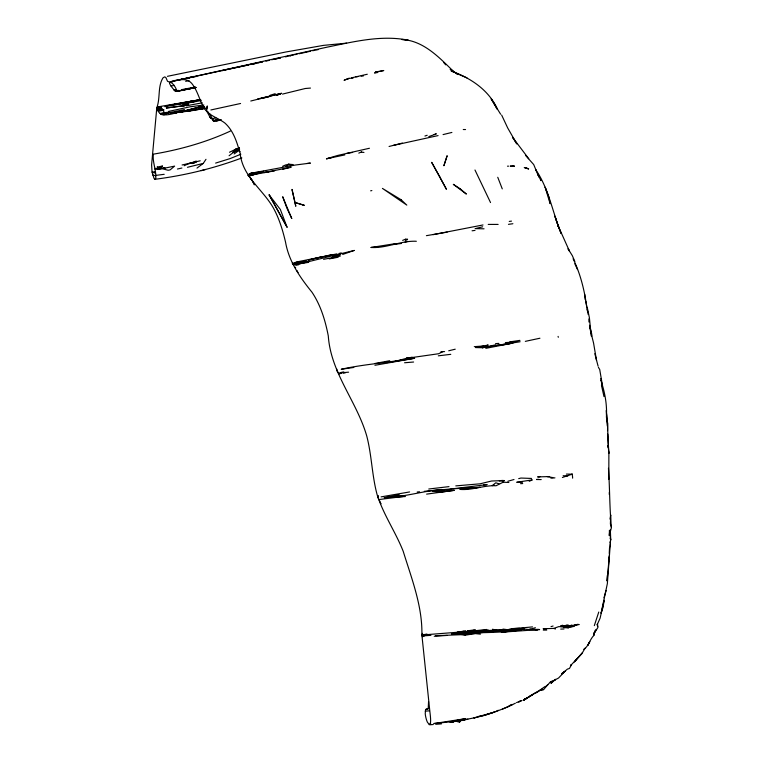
<?xml version="1.0" encoding="UTF-8"?>
<svg xmlns="http://www.w3.org/2000/svg" width="763" height="763" viewBox="0 0 763 763"><rect width="100%" height="100%" fill="white"/><g stroke="black" fill="none" stroke-linecap="round" stroke-linejoin="round"><path stroke-width="1.14" d="M608.817 479.355L608.874 453.365L607.768 434.09M610.324 529.636L610.734 540.061L610.162 538.239M230.388 131.083C205.962 142.376 179.83 149.691 153.334 154.164C152.428 162.185 156.186 169.758 155.824 177.722A8.088 1.726 79.9 0 1 154.021 178.351L152.085 172.142L151.599 164.922L156.806 107.697C160.478 98.065 157.531 86.686 163.005 77.836L164.722 76.872L165.895 77.549L167.536 81.326L169.72 82.146C176.921 80.744 185.743 76.624 191.637 83.281C197.636 90.568 199.401 100.144 204.169 108.146C208.919 115.757 218.037 117.845 224.837 122.996C233.659 130.854 237.045 142.624 240.183 153.601C242.682 177.016 263.445 189.777 273.879 208.881C279.468 219.315 282.854 230.722 285.553 242.195C288.881 261.366 299.973 277.389 311.953 292.172C320.746 305.276 325.315 320.584 328.29 335.939C330.865 373.25 356.884 401.414 366.793 436.178C371.8 455.444 371.924 475.568 377.151 494.796C383.465 514.682 395.568 531.964 403.207 551.296C411.581 578.459 422.549 606.184 421.882 635.016L429.855 711.431C430.151 714.302 432.44 729.485 427.423 722.246A8.088 2.155 77.1 0 1 425.239 713.653L425.592 709.409L428.186 708.961M407.547 239.143L405.563 239.21L405.525 240.507L407.537 239.572M608.454 468.272C609.828 488.005 609.503 508.072 611.43 527.548L609.303 535.502L609.446 530.399L610.734 540.061M591.659 336.407L591.735 334.07L589.522 325.238M608.874 561.501L609.093 556.942M609.246 553.528L609.523 547.844M606.394 417.38C607.224 404.762 604.878 392.163 600.796 380.251M609.246 494.395L609.351 492.145M610.371 542.836L607.358 583.638L601.063 613.271L603.113 607.043L604.134 600.271L600.109 618.173L597.191 624.706L597.677 626.547M607.367 575.331L607.062 581.024L609.475 554.453M610.095 546.823L610.505 540.776L609.99 542.455M609.303 535.502L609.627 532.04M435.692 635.693L460.881 634.711L465.277 635.169L465.401 633.939L467.643 633.662M608.55 451.124L608.874 453.365C607.501 440.079 608.273 426.736 606.575 413.556M206.763 109.443L207.278 105.952L206.687 109.347M292.591 262.653L292.41 263.636L293.469 264.647L308.653 262.348M609.971 519.107L610.734 514.901L610.39 523.971L611.43 527.548M582.035 653.004L574.329 661.922L581.759 653.843L585.087 648.178L583.924 649.399C588.788 645.87 589.694 639.623 593.833 635.455L594.339 632.641M593.833 635.455L594.348 632.622M336.893 369.197L336.655 370.446L338.486 373.069L348.596 372.172M260.517 171.646C257.217 173.382 249.654 171.284 248.137 175.547L249.749 176.921M564.916 671.402L561.606 673.777L564.954 671.23M378.496 495.654L378.028 497.629L380.394 502.445M252.677 181.489L254.298 184.856L254.584 184.036M213.64 120.277L213.449 120.754L209.444 113.401M184.198 165.743L188.909 163.473L200.192 160.802M603.981 597.744L606.137 590.486M594.32 625.631L598.764 612.05M597.191 624.706L597.496 624.02L597.915 627.472L594.062 633.576L595.235 630.248M422.568 633.338L421.882 635.016L422.568 636.743M206.334 110.521L208.423 112.304M188.823 163.807L196.263 161.05M589.065 642.513L587.834 645.384L589.866 641.683M594.062 633.576L596.199 629.361M424.304 491.315L452.85 488.787L480.223 487.328L459.879 489.407C472.001 490.514 483.866 485.115 496.017 485.764L503.16 482.206L504.038 480.556L501.749 480.413M154.994 169.205L155.461 168.356L157.073 168.928L165.056 168.079L174.613 166.115L170.13 169.891L168.118 170.263L162.624 168.842L156.749 168.985L165.056 168.079L157.197 168.871M554.51 680.281L555.34 679.385L551.115 683.209L555.34 679.385L554.711 679.986M196.988 168.079L203.244 163.425L205.981 159.305M505.392 342.587L520.118 341.748L482.512 347.718L483.675 345.982L488.206 344.971L482.512 347.718L475.521 347.575M576.618 659.184L570.505 665.679M240.068 151.761L239.134 150.321L232.953 152.371L235.414 149.367L239.21 147.831L229.091 155.738M286.506 166.391L288.328 164.198L292.963 164.56M453.47 722.189L450.027 722.342L456.016 721.235L459.545 722.189L461.405 719.995C480.089 717.716 498.582 711.488 515.387 703.2M537.104 691.793L540.128 690.114L543.59 689.609L550.199 682.093L552.25 681.006M532.507 626.9L523.428 627.749L522.397 628.941C502.264 633.662 481.329 631.945 460.938 633.576M184.436 109.576L170.321 112.476L168.575 112.18L167.45 113.391L164.446 113.506C163.835 110.435 159.705 104.245 156.92 108.003C160.058 121.842 177.731 110.377 186.124 110.988L172.619 113.363M563.857 672.47L558.545 678.03L550.419 682.332M379.631 71.464L383.779 70.52L375.663 71.96L374.547 73.067L377.904 72.447M482.321 347.165L483.675 345.982L474.29 346.65M285.696 166.372L288.328 164.198L293.106 165.123M562.207 673.662L567.348 669.132L569.436 668.483L571.449 664.859L570.6 665.136M545.326 686.729L547.767 684.726M238.79 149.939L232.953 152.371L239.21 147.831M525.535 698.66L523.952 699.852L532.145 694.883L523.218 700.434L527.548 697.811L524.667 698.975M234.136 153.954L239.134 150.321M544.687 686.738L540.042 690.067L543.59 689.609M162.366 166.057L158.446 168.776L157.226 167.059L162.366 166.057L158.456 168.785M536.265 692.804L541.968 689.189M232.953 152.371L237.417 149.3L235.414 149.367L229.501 152.247M186.22 105.59L188.013 104.407L184.436 105.656L166.382 107.993L184.436 105.656L187.755 103.959L186.935 102.795L187.755 103.959L183.339 104.722L187.727 103.434L185.59 103.587M473.89 717.945L494.939 711.908L484.324 715.446L478.105 716.533M536.103 692.356L530.228 695.818M464.009 634.797L465.401 633.939L474.51 633.481M502.312 481.615L504.038 480.556L491.572 481.014L480.108 483.809L455.788 485.888M523.218 700.434L536.799 692.098M520.995 700.606L518.668 701.95L521.053 700.863M361.118 152.171L363.961 152.428M192.228 163.52L195.824 162.204L192.228 163.52L194.641 162.204M176.615 89.967L174.975 90.873C163.292 78.303 173.497 80.229 177.073 91.36L195.433 87.659M495.893 711.545L498.258 710.258M248.28 174.765L251.17 173.23L295.376 165.027L310.427 163.082L306.917 163.52M571.821 625.011L568.53 626.356L560.519 626.013L568.406 625.345L566.117 625.135M508.95 705.909L511.878 704.449M502.636 709.056L508.559 706.528M182.481 111.617L185.762 110.912L182.481 111.617L183.959 110.893M444.61 351.609L442.95 351.629L438.639 353.736L406.317 358.352L395.787 361.271L386.784 362.635M332.372 257.007L334.471 255.996L338.686 255.805M164.293 113.458L161.756 114.65L166.258 114.011M509.865 705.785L512.631 704.487M529.198 481.319L532.297 479.889L516.723 482.254L522.502 482.273M205.037 108.356L189.882 111.026L170.302 113.153L203.597 108.003M282.596 166.296L285.658 164.932L289.206 164.722M277.169 95.232L281.413 93.353L257.579 98.99M358.791 153.115L361.662 151.875M306.65 261.127L292.41 263.636L298.781 261.528L336.912 253.879M562.379 477.485L572.126 474.185L566.394 474.09M240.85 154.231L230.092 158.59L215.624 163.091M270.102 95.28L275.214 93.696M402.654 240.374L405.563 239.21M252.019 175.452L254.937 174.307L274.623 170.864M516.513 702.618L521.577 700.625M276.454 95.289L281.413 93.353L250.779 101.012M344.046 80.296L349.139 78.351L353.059 78.131M183.072 104.216L187.727 103.434L183.072 104.216L184.522 103.663M434.137 134.546L436.264 133.735M186.43 105.761L202.29 102.843M220.612 119.562C219.649 121.203 207.269 121.517 216.73 120.134L213.516 120.697M344.752 79.924L349.139 78.351L347.356 78.847M546.709 628.769L543.142 628.722L553.671 628.435L558.878 626.585L568.197 627.596L574.596 626.27M428.835 136.558L436.016 134.059M285.6 56.91L288.805 55.794L290.665 56.071M342.673 254.451L354.328 250.417L294.995 264.99M241.861 157.941C213.793 168.413 184.532 175.538 154.822 179.305M461.405 719.995L456.016 721.235L457.8 721.14M424.943 136.014L427.194 135.27M250.483 174.279L263.702 171.341L248.137 175.547L254.937 174.307M221.222 119.591L216.721 121.002L213.268 120.583L218.971 119.419M173.535 81.05L184.57 78.703M550.896 478.191L554.959 477.848M204.083 106.467L198.275 107.278L185.914 110.559L197.407 107.516L204.131 106.934M187.45 167.297L203.244 163.425M494.014 485.106L492.269 485.63L495.816 482.798L498.935 483.799M331.066 157.912L326.488 158.771L337.637 155.461L369.445 148.26M163.015 114.727L164.446 113.506M329.149 258.895L338.162 257.245M551.029 626.623L553.08 626.022M507.843 481.272L514.004 479.507M482.512 347.718L495.559 344.847M164.083 113.363L160.917 114.24L164.341 114.698L160.507 113.945L164.627 113.325M259.935 98.656L268.881 96.891M290.016 165.981L292.076 165.409M341.538 373.031L338.867 373.765L341.071 373.422M535.407 627.72L528.969 629.504L522.397 628.941L469.903 631.297L421.882 635.016L426.975 634.034M222.31 70.539L248.576 64.95M275.643 59.133L279.048 58.217M176.034 112.638L204.837 108.556M508.463 224.332L512.889 223.731M201.089 170.664L205.533 169.491M518.697 478.639L520.929 478.048L531.563 478.439M179.563 111.894L177.502 112.438L181.489 111.789M416.35 241.27C400.861 240.517 386.564 248.433 371.085 247.479L394.566 243.759M187.269 78.131L255.595 63.339M393.336 145.409L438.086 135.595M523.428 627.749L511.887 628.655L507.757 629.713L502.922 629.094M250.369 173.993L252.391 173.468M389.073 146.477L402.368 143.072M474.243 630.19L469.903 631.297L467.309 630.82L475.463 629.79M578.163 624.277L569.827 626.051L571.296 626.661L569.074 626.528M321.595 256.759L308.281 260.097L331.819 254.632M448.711 350.78L455.225 349.196M295.672 262.291L298.781 261.528M339.049 253.45L341.271 252.896M282.615 169.233L291.199 167.297M282.463 94.097L305.305 88.498L310.474 88.069M525.325 341.357L539.927 338.228M443.074 134.593L451.896 132.438M351.562 77.836L367.299 74.24M199.095 109.386L204.77 108.012M482.645 226.821L475.12 228.633L484.057 228.814M176.997 80.401L193.792 76.424M265.972 61.116L269.434 60.306M271.742 59.762L276.368 58.684M182.08 164.98L192.276 162.672M177.436 169.024L181.918 168.022M302.262 53.067L310.388 51.264M312.706 50.749L315.024 50.234M251.409 175.032L259.992 173.125M467.853 719.251L459.336 720.682L459.545 722.189M181.546 79.342L326.841 47.211C353.431 41.841 381.052 34.755 408.224 40.181L401.872 39.476C423.703 40.611 439.459 57.778 454.128 72.008M185.647 81.317L189.062 80.725M210.874 109.967L240.574 103.491M477.838 347.26L483.675 345.982M294.947 54.65L296.998 54.211M299.058 53.763L301.108 53.324M353.813 367.461L341.223 369.273C361.08 364.781 381.424 363.312 401.433 360.06M257.894 62.843L262.51 61.851M168.499 111.427L189.949 106.83L203.874 104.998M409.607 491.944L381.099 496.875M250.464 64.397L262.653 61.822M171.026 86.076L174.279 85.389M326.488 158.771L344.838 154.908M186.172 78.551L189.596 77.836M195.423 87.535L177.006 91.369L174.975 90.873L178.685 90.406M158.38 111.264L163.797 110.13M161.937 108.823L157.607 109.719L161.298 108.46L157.064 108.375L161.174 107.678M370.637 190.817L371.867 190.569M577.972 624.487L574.739 625.155L579.289 624.535M195.633 87.573L176.844 91.121M323.579 259.344L335.892 256.978M167.44 76.319L285.753 52.008L323.474 45.379L346.602 43.148M405.048 242.052L407.204 241.604M222.405 70.597L224.637 70.148M250.855 64.493L255.414 63.577M186.706 103.224L201.184 100.563M212.419 118.627L215.919 117.931M253.392 173.211L255.538 172.781M433.098 234.661L483.008 224.961M293.469 264.647L309.044 261.537L295.93 262.72M374.938 365.286L414.586 358.276L406.317 358.352L412.125 357.189M537.572 629.418L539.584 629.542L501.329 632.241L521.358 629.99M176.234 89.681L173.954 90.139L176.282 89.719M185.275 103.024L170.101 105.18L200.774 99.81M288.204 167.85L264.256 172.514L268.872 171.761M485.812 348.348L512.717 343.112L511.62 342.406M386.107 497.581L384.275 497.724L399.202 494.825M181.718 89.633L195.442 86.992M160.259 107.039L156.806 107.697L160.907 106.954M167.164 105.723L169.462 105.284M171.761 104.855L182.119 102.881M465.602 630.724L456.961 632.374L463.866 631.335M172.056 81.012L196.186 76.5M195.948 87.383L182.538 89.9L196.101 87.573M374.986 363.484L389.693 360.727M164.846 106.686L194.355 101.698M291.876 55.241L293.927 54.869M158.761 106.734L200.44 99.591M185.676 111.493L190.96 110.54M501.129 345.21L512.717 343.112L509.684 341.891L519.937 340.374M183.263 102.681L199.896 99.8M167.974 112.886L170.321 112.476L167.45 113.391L164.159 112.714L168.575 112.18M429.016 724.631L431.076 724.268M251.552 174.431L260.879 172.819M426.403 235.672L447.128 232.124M389.349 497.257C407.165 496.284 424.19 490.838 441.949 489.455M341.557 372.296L343.846 371.915M316.187 49.977L318.219 49.633M380.241 499.393L402.912 496.532M346.812 153.382L352.64 152.428M200.287 99.81L190.13 101.46L195.91 100.726M183.463 105.771L188.652 104.932M295.586 262.911L303.312 261.671M395.787 361.271L414.586 358.276L409.226 358.686M448.987 486.622L428.758 489.007M164.627 112.895L160.106 113.592L164.76 112.905M343.264 373.088L345.458 372.745M404.562 362.759L413.603 362.024M198.266 107.936L200.535 107.602M155.385 171.656L152.085 172.142L155.023 173.058M406.317 358.352L409.741 357.847M568.197 627.596L564.248 625.956L568.406 625.345M426.612 494.128L454.3 490.351L441.596 492.001L432.735 491.439L439.65 491.372L452.85 488.787L487.137 484.6L483.666 484.963M173.001 113.067L176.377 112.59M509.245 221.423L511.487 221.117M491.124 346.097L512.717 343.112L510.399 343.15M518.735 629.856C496.198 630.028 473.928 634.73 451.458 633.891L524.591 629.198M263.302 97.731L265.648 97.416M474.204 717.764L475.502 717.592M155.881 175.376L164.198 174.317M472.068 230.798L475.015 230.407M465.277 635.169L475.301 633.614L480.413 634.158M202.824 108.308L205.142 108.022M392.64 244.541L401.357 243.492M438.324 355.825L450.771 354.328M530.733 629.294L528.969 629.504L537.429 629.971L535.101 629.656M502.178 630.934L522.397 628.941L521.844 628.311M163.692 109.567L157.836 110.215L163.711 109.958M334.28 255.634L340.565 254.928M486.804 629.465L469.903 631.297L488.406 630.095M384.275 497.724L404.514 495.626M355.768 76.825L357.933 76.605M277.522 58.417L279.859 58.188M198.275 107.278L203.893 106.734M417.208 492.011L419.574 491.782M459.936 720.816L465.239 719.662L462.969 719.643M173.039 112.838L176.387 112.533M440.852 351.81L442.95 351.629M499.307 480.967L504.038 480.556M278.476 58.331L280.383 58.179M361.157 76.166L363.331 75.985M336.035 257.341L331.609 257.703L334.471 255.996L340.174 256.254M296.149 265.066L298.343 264.895M425.21 711.154L429.14 710.849M371.085 247.479L377.714 246.993M435.702 724.297L441.481 723.868M430.904 635.35L422.273 635.96L424.352 635.941M429.884 724.774L433.308 724.535M571.84 625.918L569.827 626.051L571.821 625.965M434.233 636.266L447.252 635.417M539.956 476.799L537.638 476.904L549.646 476.56M390.456 497.295L405.439 496.532M520.566 483.685L522.703 483.561M480.003 632.26L494.166 631.459M495.588 343.598L498.897 343.407M494.052 629.914L497.085 630.305L522.397 628.941L451.458 633.891L456.684 633.633M173.01 112.666L175.252 112.552M237.379 149.281L235.414 149.367L239.62 149.186M538.878 479.402L536.494 479.488L541.215 479.593M511.887 628.655L519.632 628.388M560.719 629.103L563.971 628.989M181.699 102.614L187.288 102.452M507.481 166.181L508.549 166.153M543.285 630.104L546.747 630.085M510.371 166.21L514.405 166.22L512.307 166.153M488.225 224.408L498.134 224.417M463.265 129.519L465.554 129.557M194.651 162.176L195.824 162.204M381.128 503.742L380.718 503.199M510.294 166.067L514.405 166.22M563.905 627.663L568.607 627.873M533.89 629.294L539.584 629.542M503.16 482.206L508.873 482.483M563.151 475.711L567.767 475.998M562.026 625.555L563.971 625.784L562.188 625.202M564.248 625.956L567.033 626.337M547.395 476.703L552.87 477.581M492.469 629.246L497.085 630.305M152.762 175.07L155.623 175.738M375.663 71.96L376.521 72.17M158.494 168.757L157.226 167.059M426.383 709.094L428.215 708.531L428.558 701.674M553.671 628.435L555.483 628.979M525.545 167.87L528.597 168.852L524.353 167.564L528.597 168.852M496.77 107.669C487.719 89.195 469.941 77.712 451.124 70.978M457.495 73.839L466.946 77.855M213.068 120.058L209.911 117.13L206.487 110.482M455.234 72.867L458.048 74.555L451.591 70.015M450.17 69.347L453.594 72.313M253.564 182.738L250.121 177.598M525.478 155.337L533.719 164.579L536.141 170.445M443.665 62.48L445.716 64.855M209.911 117.13L210.884 118.351M528.74 158.723L512.498 137.235L516.828 143.93L507.681 127.936L501.634 115.032M269.177 194.927L280.336 209.463L287.06 227.202L269.177 194.927L287.06 227.202M250.245 177.493L250.722 178.122M297.646 272.162L297.961 272.525L297.332 271.466M495.34 105.695L491.181 98.952L500.614 114.192M573.118 258.791C580.405 273.736 584.468 290.321 586.747 306.812M251.17 178.78L252.343 180.821M598.402 367.327L599.718 369.521L602.493 385.754M295.3 267.222L295.682 267.918M250.445 178.265L251.189 179.629M493.928 103.263L497.009 109.099M474.977 169.996L490.533 202.557M574.797 263.721L577.543 269.597M539.012 177.111L535.616 169.539C548.998 188.9 552.431 212.124 561.158 233.507L557.515 224.456L569.408 250.998L568.034 248.757L572.336 255.672L574.854 261.509M249.568 176.377L249.825 176.968M538.802 176.463L537.944 174.469L540.872 180.488M557.515 224.456L558.754 227.336L554.911 216.167L557.19 223.425M296.902 270.474L297.131 270.999M497.753 177.283L502.264 188.881M548.864 199.515L550.152 203.664L548.816 196.94L545.163 187.202L548.54 198.475M606.9 420.299L607.72 423.236L607.548 430.656M594.816 353.689L598.106 366.192M558.077 336.397L558.306 337.284M589.761 327.766L593.557 343.045L596.542 360.517M585.736 301.213L588.216 314.556M572.031 473.775L572.298 475.025A5.207 1.64 84.7 0 1 572.555 476.808L572.651 478.172M601.463 385.325L603.981 396.579M587.338 307.775L589.398 317.742L591.22 335.949M600.882 378.505L601.263 380.623M601.645 382.73L602.217 385.897M587.119 309.091L587.52 311.275M540.566 178.99L540.824 180.621M607.749 445.516L608.073 447.757M584.696 294.308L585.145 299.554M606.184 410.58L607.329 426.059M588.893 318.924L588.95 322.005M447.08 155.89L443.913 165.647L447.08 155.89M171.828 82.099L169.51 82.585L171.809 82.118M465.44 718.66L449.636 721.912L433.823 723.553L465.44 718.66M302.758 204.837L294.995 202.519L292 189.405L295.786 206.268L294.995 202.519L304.351 205.323L302.758 204.837M401.128 199.753L382.416 188.394L406.803 205.104L401.128 199.753M460.003 188.652L453.308 184.331L466.365 194.06L460.003 188.652M439.631 176.549L431.667 162.328L446.422 189.281L439.631 176.549M291.733 218.456L286.869 208.118L282.691 196.73L291.733 218.456"/></g></svg>
